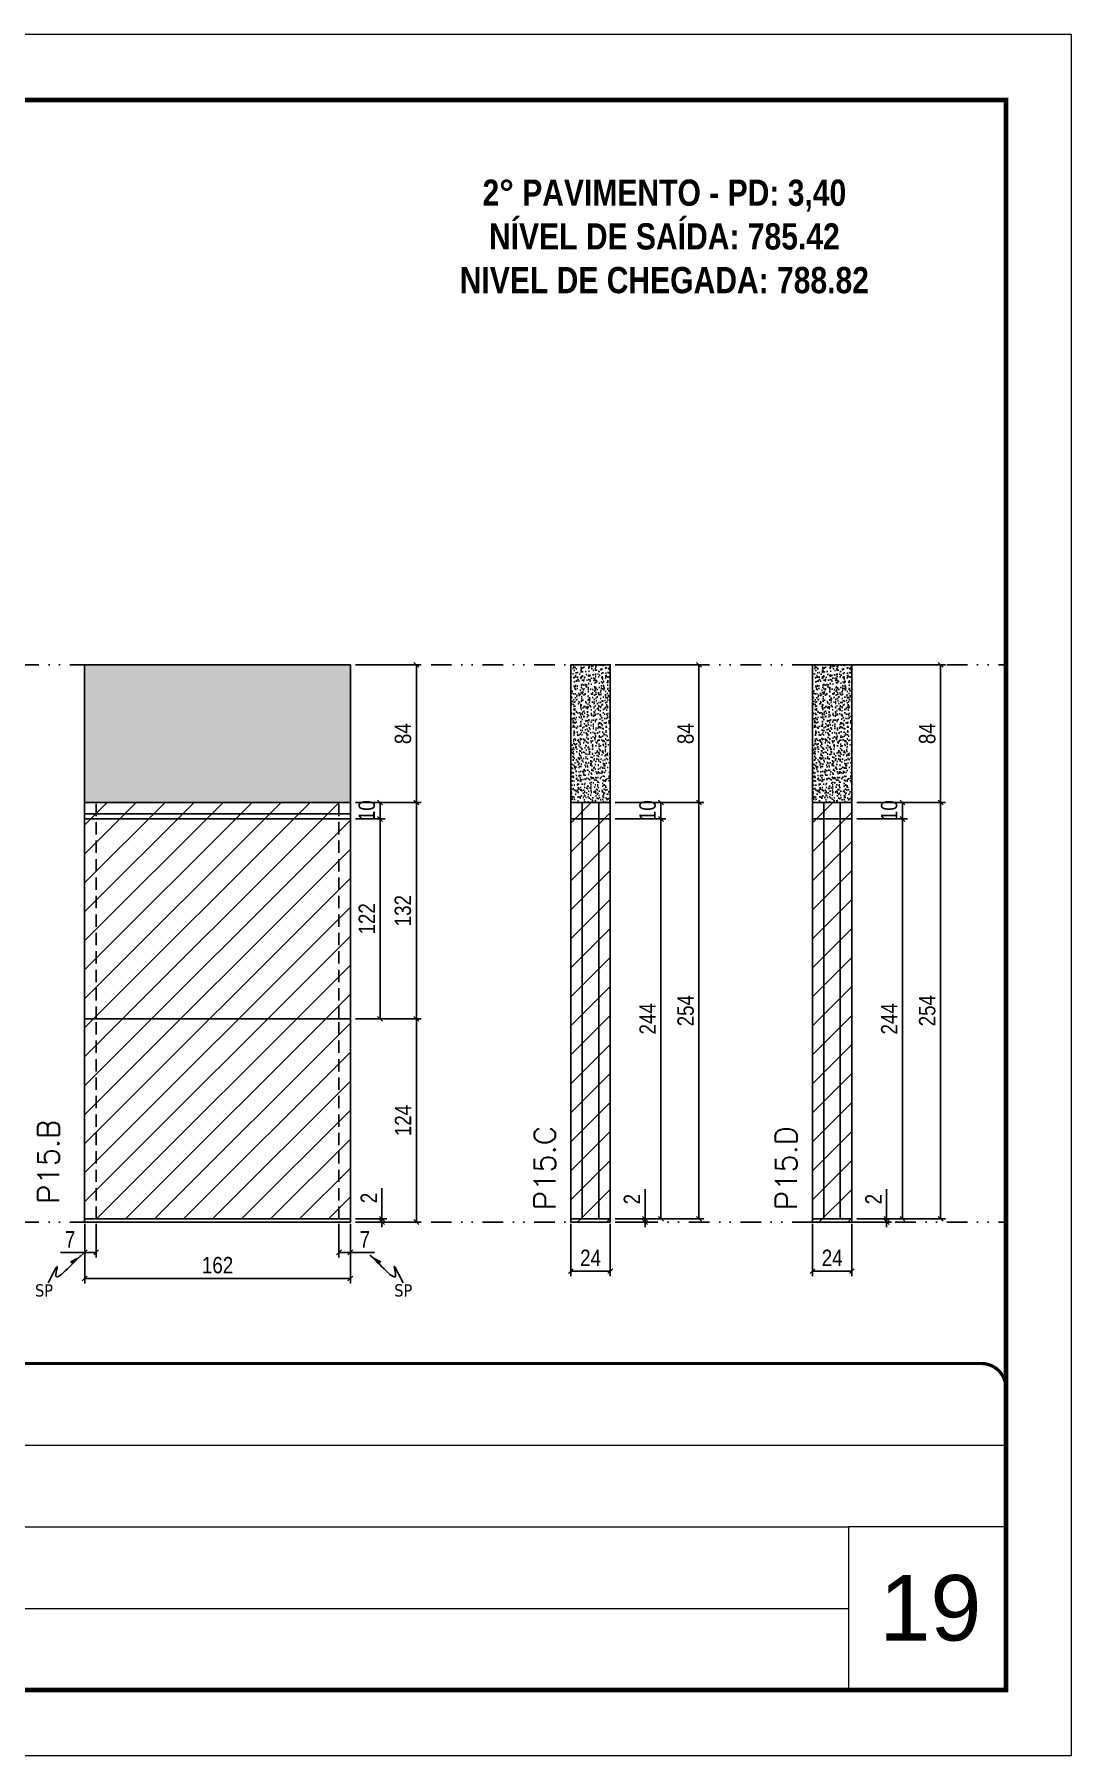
# Model space of a CAD drawing. Extents: x 2201 to 8455, y 252 to 7045.
# Drawn here: x 6238 to 6870, y 1400 to 2450 of the extents above; entities that cross this region are included whole.
import ezdxf

# ---------------------------------------------------------------- set-up
doc = ezdxf.new("R2010")
doc.units = 0
for name, pattern in [('CONTINUO', [0]), ('DASHED', [0.75, 0.5, -0.25]), ('DIVIDE2', [0.625, 0.25, -0.125, 0, -0.125, 0, -0.125]), ('HIDDEN', [0.375, 0.25, -0.125])]:
    doc.linetypes.add(name, pattern=pattern)
for name, color, linetype, lineweight in [('CARIMBO', 255, 'Continuous', 9), ('Folhas', 255, 'Continuous', 9), ('Hachura', 251, 'Continuous', 9), ('SARRAFO DE PRESSAO', 251, 'DASHED', 9), ('Texto Seção', 7, 'Continuous', 15)]:
    doc.layers.add(name, color=color, linetype=linetype, lineweight=lineweight)
for name, color, linetype in [('COTA', 241, 'Continuous'), ('NOMENCLATURA', 7, 'Continuous'), ('Nível', 160, 'Continuous'), ('Painéis', 200, 'Continuous'), ('SARR_2.2x7', 40, 'Continuous'), ('Sarrafo de Pressão', 42, 'HIDDEN'), ('texto', 7, 'Continuous')]:
    doc.layers.add(name, color=color, linetype=linetype)
doc.styles.add('ARIAL', font='arial.ttf')
doc.styles.add('COTA TECNICA', font='techl___.ttf', dxfattribs={"height": 10})
doc.styles.add('COTA TECNICA-50', font='techl___.ttf', dxfattribs={"height": 10})
doc.styles.add('REGUA-120', font='ROMANS.shx', dxfattribs={"height": 15})
doc.styles.add('ROMANC', font='techb___.ttf', dxfattribs={"height": 2.5})
doc.styles.get("Standard").update_dxf_attribs({"font": 'arial.ttf'})
doc.dimstyles.new('COTA PAINEL-50', dxfattribs={"dimtxt": 10, "dimasz": 3, "dimexe": 3, "dimexo": 3, "dimgap": 3, "dimtad": 1, "dimdec": 1, "dimzin": 12, "dimdsep": 46, "dimtxsty": 'COTA TECNICA-50', "dimblk1": 'OBLIQUE', "dimblk2": 'OBLIQUE', "dimsah": 1, "dimcen": 0.9, "dimclrd": 4, "dimclre": 4, "dimclrt": 240, "dimadec": 1, "dimazin": 3, "dimtfac": 1, "dimtdec": 1, "dimtmove": 0, "dimatfit": 3, "dimfxl": 1, "dimtolj": 1, "dimtzin": 12, "dimarcsym": 0})
doc.dimstyles.new('PAINEL', dxfattribs={"dimtxt": 10, "dimasz": 3, "dimexe": 3, "dimexo": 3, "dimgap": 3, "dimtad": 1, "dimdec": 1, "dimzin": 12, "dimdsep": 46, "dimtxsty": 'COTA TECNICA', "dimblk1": 'OBLIQUE', "dimblk2": 'OBLIQUE', "dimsah": 1, "dimcen": 0.9, "dimclrd": 4, "dimclre": 4, "dimclrt": 240, "dimadec": 1, "dimazin": 3, "dimtfac": 1, "dimtdec": 1, "dimtmove": 0, "dimatfit": 3, "dimfxl": 1, "dimtolj": 1, "dimtzin": 12, "dimarcsym": 0})
doc.dimstyles.get("Standard").update_dxf_attribs({"dimtxt": 0.18, "dimasz": 0.18, "dimexe": 0.18, "dimexo": 0.0625, "dimgap": 0.09, "dimtad": 0, "dimtih": 1, "dimtoh": 1, "dimdec": 4, "dimzin": 0, "dimdsep": 46, "dimtxsty": 'Standard', "dimcen": 0.09, "dimadec": 0, "dimazin": 0, "dimtfac": 1, "dimtdec": 4, "dimtofl": 0, "dimtmove": 0, "dimatfit": 3, "dimfxl": 1, "dimtolj": 1, "dimtzin": 0, "dimarcsym": 0})

# ---------------------------------------------------------------- blocks, each defined once
blk = doc.blocks.new('9999999999')
at = {"color": 30, "linetype": 'CONTINUO'}
for p, q in [((98564.6, 34379.6), (99584, 34379.6)), ((98564.6, 34329.8), (99488, 34329.8)), ((99584, 34329.8), (99488, 34329.8)), ((99488, 34329.8), (99488, 34230.2)), ((98564.6, 34280), (99488, 34280))]:
    blk.add_line(p, q, dxfattribs=at)
at = {"color": 30, "linetype": 'CONTINUO', "const_width": 2}
blk.add_lwpolyline([(99584, 34230.2), (99584, 34414.4, 0.414214), (99569, 34429.4), (98229, 34429.4, 0.414214), (98214, 34414.4), (98214, 34245.2, 0.414214), (98229, 34230.2), (99584, 34230.2)], format="xyb", dxfattribs=at)
at = {"layer": 'Folhas'}
blk.add_lwpolyline([(98139, 34190.2), (99624, 34190.2), (99624, 35240.2), (98139, 35240.2)], close=True, dxfattribs=at)
at = {"layer": 'Folhas', "color": 30, "const_width": 3}
blk.add_lwpolyline([(98214, 34230.2), (99584, 34230.2), (99584, 35200.2), (98214, 35200.2)], close=True, dxfattribs=at)
blk = doc.blocks.new('_Oblique')
at = {"color": 0, "linetype": 'ByBlock', "lineweight": -2}
blk.add_line((-0.5, -0.5), (0.5, 0.5), dxfattribs=at)
blk = doc.blocks.new('*D171')
at = {"layer": 'COTA', "color": 4, "lineweight": -2, "transparency": 16777216}
for p, q in [((6564.6, 1724.8), (6564.6, 1692.9)), ((6588.6, 1724.8), (6588.6, 1692.9)), ((6564.6, 1695.9), (6588.6, 1695.9))]:
    blk.add_line(p, q, dxfattribs=at)
at = {"layer": 'Defpoints', "color": 0, "transparency": 16777216}
for p in [(6564.6, 1727.8), (6588.6, 1727.8), (6588.6, 1695.9)]:
    blk.add_point(p, dxfattribs=at)
at = {"layer": 'COTA', "color": 4, "lineweight": -2, "transparency": 16777216, "xscale": 3, "yscale": 3, "zscale": 3, "rotation": 180}
blk.add_blockref('_Oblique', (6564.6, 1695.9), dxfattribs=at)
at = {"layer": 'COTA', "color": 4, "lineweight": -2, "transparency": 16777216, "xscale": 3, "yscale": 3, "zscale": 3}
blk.add_blockref('_Oblique', (6588.6, 1695.9), dxfattribs=at)
at = {"layer": 'COTA', "color": 240, "transparency": 16777216, "insert": (6576.6, 1704), "char_height": 10, "attachment_point": 5, "style": 'COTA TECNICA'}
blk.add_mtext('\\A1;24', dxfattribs=at)
blk = doc.blocks.new('*D172')
at = {"layer": 'COTA', "color": 4, "lineweight": -2, "transparency": 16777216}
for p, q in [((6609.8, 1727.8), (6609.8, 1745.9)), ((6591.6, 1727.8), (6612.8, 1727.8)), ((6591.6, 1725.8), (6612.8, 1725.8)), ((6609.8, 1725.8), (6609.8, 1727.8)), ((6609.8, 1725.8), (6609.8, 1722.8))]:
    blk.add_line(p, q, dxfattribs=at)
at = {"layer": 'Defpoints', "color": 0, "transparency": 16777216}
for p in [(6588.6, 1727.8), (6588.6, 1725.8), (6609.8, 1727.8)]:
    blk.add_point(p, dxfattribs=at)
at = {"layer": 'COTA', "color": 4, "lineweight": -2, "transparency": 16777216, "xscale": 3, "yscale": 3, "zscale": 3}
for p, rotation in [((6609.8, 1727.8), 270), ((6609.8, 1725.8), 90)]:
    blk.add_blockref('_Oblique', p, dxfattribs=dict(at, rotation=rotation))
at = {"layer": 'COTA', "color": 240, "transparency": 16777216, "insert": (6601.8, 1739.8), "char_height": 10, "attachment_point": 5, "rotation": 90, "style": 'COTA TECNICA-50'}
blk.add_mtext('\\A1;2', dxfattribs=at)
blk = doc.blocks.new('*D642')
at = {"layer": 'COTA', "color": 4, "linetype": 'ByBlock', "lineweight": -2, "transparency": 16777216}
for p, q in [((6591.6, 2065.8), (6645.7, 2065.8)), ((6642.7, 2065.8), (6642.7, 1981.8)), ((6591.6, 1981.8), (6645.7, 1981.8))]:
    blk.add_line(p, q, dxfattribs=at)
at = {"layer": 'Defpoints', "color": 0, "linetype": 'ByBlock', "transparency": 16777216}
for p in [(6588.6, 2065.8), (6588.6, 1981.8), (6642.7, 1981.8)]:
    blk.add_point(p, dxfattribs=at)
at = {"layer": 'COTA', "color": 4, "linetype": 'ByBlock', "lineweight": -2, "transparency": 16777216, "xscale": 3, "yscale": 3, "zscale": 3}
for p, rotation in [((6642.7, 2065.8), 90), ((6642.7, 1981.8), 270)]:
    blk.add_blockref('_Oblique', p, dxfattribs=dict(at, rotation=rotation))
at = {"layer": 'COTA', "color": 240, "linetype": 'ByBlock', "transparency": 16777216, "insert": (6634.6, 2023.8), "char_height": 10, "attachment_point": 5, "rotation": 90, "style": 'COTA TECNICA'}
blk.add_mtext('\\A1;84', dxfattribs=at)
blk = doc.blocks.new('*D173')
at = {"layer": 'COTA', "color": 4, "lineweight": -2, "transparency": 16777216}
for p, q in [((6591.6, 1981.8), (6622.5, 1981.8)), ((6619.5, 1971.8), (6619.5, 1981.8)), ((6591.6, 1971.8), (6622.5, 1971.8))]:
    blk.add_line(p, q, dxfattribs=at)
at = {"layer": 'Defpoints', "color": 0, "transparency": 16777216}
for p in [(6588.6, 1981.8), (6619.5, 1981.8), (6588.6, 1971.8)]:
    blk.add_point(p, dxfattribs=at)
at = {"layer": 'COTA', "color": 4, "lineweight": -2, "transparency": 16777216, "xscale": 3, "yscale": 3, "zscale": 3}
for p, rotation in [((6619.5, 1981.8), 90), ((6619.5, 1971.8), 270)]:
    blk.add_blockref('_Oblique', p, dxfattribs=dict(at, rotation=rotation))
at = {"layer": 'COTA', "color": 240, "transparency": 16777216, "insert": (6611.4, 1976.8), "char_height": 10, "attachment_point": 5, "rotation": 90, "style": 'COTA TECNICA-50'}
blk.add_mtext('\\A1;10', dxfattribs=at)
blk = doc.blocks.new('*D643')
at = {"layer": 'COTA', "color": 4, "lineweight": -2, "transparency": 16777216}
for p, q in [((6591.6, 1971.8), (6622.5, 1971.8)), ((6619.5, 1727.8), (6619.5, 1971.8)), ((6591.6, 1727.8), (6622.5, 1727.8))]:
    blk.add_line(p, q, dxfattribs=at)
at = {"layer": 'Defpoints', "color": 0, "transparency": 16777216}
for p in [(6588.6, 1971.8), (6619.5, 1971.8), (6588.6, 1727.8)]:
    blk.add_point(p, dxfattribs=at)
at = {"layer": 'COTA', "color": 4, "lineweight": -2, "transparency": 16777216, "xscale": 3, "yscale": 3, "zscale": 3}
for p, rotation in [((6619.5, 1971.8), 90), ((6619.5, 1727.8), 270)]:
    blk.add_blockref('_Oblique', p, dxfattribs=dict(at, rotation=rotation))
at = {"layer": 'COTA', "color": 240, "transparency": 16777216, "insert": (6611.4, 1849.8), "char_height": 10, "attachment_point": 5, "rotation": 90, "style": 'COTA TECNICA'}
blk.add_mtext('\\A1;244', dxfattribs=at)
blk = doc.blocks.new('*D174')
at = {"layer": 'COTA', "color": 4, "lineweight": -2, "transparency": 16777216}
for p, q in [((6268.2, 1724.8), (6268.2, 1688.4)), ((6430.2, 1724.8), (6430.2, 1688.4)), ((6430.2, 1691.4), (6268.2, 1691.4))]:
    blk.add_line(p, q, dxfattribs=at)
at = {"layer": 'Defpoints', "color": 0, "transparency": 16777216}
for p in [(6268.2, 1727.8), (6430.2, 1727.8), (6268.2, 1691.4)]:
    blk.add_point(p, dxfattribs=at)
at = {"layer": 'COTA', "color": 4, "lineweight": -2, "transparency": 16777216, "xscale": 3, "yscale": 3, "zscale": 3, "rotation": 180}
blk.add_blockref('_Oblique', (6268.2, 1691.4), dxfattribs=at)
at = {"layer": 'COTA', "color": 4, "lineweight": -2, "transparency": 16777216, "xscale": 3, "yscale": 3, "zscale": 3}
blk.add_blockref('_Oblique', (6430.2, 1691.4), dxfattribs=at)
at = {"layer": 'COTA', "color": 240, "transparency": 16777216, "insert": (6349.2, 1699.5), "char_height": 10, "attachment_point": 5, "style": 'COTA TECNICA'}
blk.add_mtext('\\A1;162', dxfattribs=at)
blk = doc.blocks.new('*D175')
at = {"layer": 'COTA', "color": 4, "lineweight": -2, "transparency": 16777216}
for p, q in [((6423.2, 1724.8), (6423.2, 1704.3)), ((6430.2, 1722.8), (6430.2, 1704.3)), ((6423.2, 1707.3), (6430.2, 1707.3)), ((6430.2, 1707.3), (6444.9, 1707.3))]:
    blk.add_line(p, q, dxfattribs=at)
at = {"layer": 'Defpoints', "color": 0, "transparency": 16777216}
for p in [(6423.2, 1727.8), (6430.2, 1725.8), (6430.2, 1707.3)]:
    blk.add_point(p, dxfattribs=at)
at = {"layer": 'COTA', "color": 4, "lineweight": -2, "transparency": 16777216, "xscale": 3, "yscale": 3, "zscale": 3, "rotation": 180}
blk.add_blockref('_Oblique', (6423.2, 1707.3), dxfattribs=at)
at = {"layer": 'COTA', "color": 4, "lineweight": -2, "transparency": 16777216, "xscale": 3, "yscale": 3, "zscale": 3}
blk.add_blockref('_Oblique', (6430.2, 1707.3), dxfattribs=at)
at = {"layer": 'COTA', "color": 240, "transparency": 16777216, "insert": (6439, 1715.3), "char_height": 10, "attachment_point": 5, "style": 'COTA TECNICA-50'}
blk.add_mtext('\\A1;7', dxfattribs=at)
blk = doc.blocks.new('*D176')
at = {"layer": 'COTA', "color": 4, "lineweight": -2, "transparency": 16777216}
for p, q in [((6268.2, 1722.8), (6268.2, 1704.3)), ((6275.2, 1724.8), (6275.2, 1704.3)), ((6268.2, 1707.3), (6253.4, 1707.3)), ((6275.2, 1707.3), (6268.2, 1707.3))]:
    blk.add_line(p, q, dxfattribs=at)
at = {"layer": 'Defpoints', "color": 0, "transparency": 16777216}
for p in [(6268.2, 1725.8), (6275.2, 1727.8), (6268.2, 1707.3)]:
    blk.add_point(p, dxfattribs=at)
at = {"layer": 'COTA', "color": 4, "lineweight": -2, "transparency": 16777216, "xscale": 3, "yscale": 3, "zscale": 3, "rotation": 180}
blk.add_blockref('_Oblique', (6268.2, 1707.3), dxfattribs=at)
at = {"layer": 'COTA', "color": 4, "lineweight": -2, "transparency": 16777216, "xscale": 3, "yscale": 3, "zscale": 3}
blk.add_blockref('_Oblique', (6275.2, 1707.3), dxfattribs=at)
at = {"layer": 'COTA', "color": 240, "transparency": 16777216, "insert": (6259.3, 1715.3), "char_height": 10, "attachment_point": 5, "style": 'COTA TECNICA-50'}
blk.add_mtext('\\A1;7', dxfattribs=at)
blk = doc.blocks.new('*D177')
at = {"layer": 'COTA', "color": 4, "linetype": 'ByBlock', "lineweight": -2, "transparency": 16777216}
for p, q in [((6433.2, 1849.8), (6473.4, 1849.8)), ((6470.4, 1725.8), (6470.4, 1849.8)), ((6433.2, 1725.8), (6473.4, 1725.8))]:
    blk.add_line(p, q, dxfattribs=at)
at = {"layer": 'Defpoints', "color": 0, "linetype": 'ByBlock', "transparency": 16777216}
for p in [(6430.2, 1849.8), (6470.4, 1849.8), (6430.2, 1725.8)]:
    blk.add_point(p, dxfattribs=at)
at = {"layer": 'COTA', "color": 4, "linetype": 'ByBlock', "lineweight": -2, "transparency": 16777216, "xscale": 3, "yscale": 3, "zscale": 3}
for p, rotation in [((6470.4, 1849.8), 90), ((6470.4, 1725.8), 270)]:
    blk.add_blockref('_Oblique', p, dxfattribs=dict(at, rotation=rotation))
at = {"layer": 'COTA', "color": 240, "linetype": 'ByBlock', "transparency": 16777216, "insert": (6462.3, 1787.8), "char_height": 10, "attachment_point": 5, "rotation": 90, "style": 'COTA TECNICA'}
blk.add_mtext('\\A1;124', dxfattribs=at)
blk = doc.blocks.new('*D178')
at = {"layer": 'COTA', "color": 4, "lineweight": -2, "transparency": 16777216}
for p, q in [((6449.4, 1727.8), (6449.4, 1746.6)), ((6433.2, 1727.8), (6452.4, 1727.8)), ((6433.2, 1725.8), (6452.4, 1725.8)), ((6449.4, 1725.8), (6449.4, 1727.8)), ((6449.4, 1725.8), (6449.4, 1722.8))]:
    blk.add_line(p, q, dxfattribs=at)
at = {"layer": 'Defpoints', "color": 0, "transparency": 16777216}
for p in [(6430.2, 1727.8), (6430.2, 1725.8), (6449.4, 1725.8)]:
    blk.add_point(p, dxfattribs=at)
at = {"layer": 'COTA', "color": 4, "lineweight": -2, "transparency": 16777216, "xscale": 3, "yscale": 3, "zscale": 3}
for p, rotation in [((6449.4, 1727.8), 270), ((6449.4, 1725.8), 90)]:
    blk.add_blockref('_Oblique', p, dxfattribs=dict(at, rotation=rotation))
at = {"layer": 'COTA', "color": 240, "transparency": 16777216, "insert": (6441.4, 1740.5), "char_height": 10, "attachment_point": 5, "rotation": 90, "style": 'COTA TECNICA-50'}
blk.add_mtext('\\A1;2', dxfattribs=at)
blk = doc.blocks.new('*D179')
at = {"layer": 'COTA', "color": 4, "linetype": 'ByBlock', "lineweight": -2, "transparency": 16777216}
for p, q in [((6433.2, 1849.8), (6473.4, 1849.8)), ((6470.4, 1725.8), (6470.4, 1849.8)), ((6433.2, 1725.8), (6473.4, 1725.8))]:
    blk.add_line(p, q, dxfattribs=at)
at = {"layer": 'Defpoints', "color": 0, "linetype": 'ByBlock', "transparency": 16777216}
for p in [(6430.2, 1849.8), (6470.4, 1849.8), (6430.2, 1725.8)]:
    blk.add_point(p, dxfattribs=at)
at = {"layer": 'COTA', "color": 4, "linetype": 'ByBlock', "lineweight": -2, "transparency": 16777216, "xscale": 3, "yscale": 3, "zscale": 3}
for p, rotation in [((6470.4, 1849.8), 90), ((6470.4, 1725.8), 270)]:
    blk.add_blockref('_Oblique', p, dxfattribs=dict(at, rotation=rotation))
at = {"layer": 'COTA', "color": 240, "linetype": 'ByBlock', "transparency": 16777216, "insert": (6462.3, 1787.8), "char_height": 10, "attachment_point": 5, "rotation": 90, "style": 'COTA TECNICA'}
blk.add_mtext('\\A1;124', dxfattribs=at)
blk = doc.blocks.new('*D180')
at = {"layer": 'COTA', "color": 4, "lineweight": -2, "transparency": 16777216}
for p, q in [((6433.2, 2065.8), (6473.4, 2065.8)), ((6470.4, 2065.8), (6470.4, 1981.8)), ((6433.2, 1981.8), (6473.4, 1981.8))]:
    blk.add_line(p, q, dxfattribs=at)
at = {"layer": 'Defpoints', "color": 0, "transparency": 16777216}
for p in [(6430.2, 2065.8), (6430.2, 1981.8), (6470.4, 1981.8)]:
    blk.add_point(p, dxfattribs=at)
at = {"layer": 'COTA', "color": 4, "lineweight": -2, "transparency": 16777216, "xscale": 3, "yscale": 3, "zscale": 3}
for p, rotation in [((6470.4, 2065.8), 90), ((6470.4, 1981.8), 270)]:
    blk.add_blockref('_Oblique', p, dxfattribs=dict(at, rotation=rotation))
at = {"layer": 'COTA', "color": 240, "transparency": 16777216, "insert": (6462.3, 2023.8), "char_height": 10, "attachment_point": 5, "rotation": 90, "style": 'COTA TECNICA-50'}
blk.add_mtext('\\A1;84', dxfattribs=at)
blk = doc.blocks.new('*D181')
at = {"layer": 'COTA', "color": 4, "lineweight": -2, "transparency": 16777216}
for p, q in [((6591.6, 1981.8), (6645.7, 1981.8)), ((6642.7, 1727.8), (6642.7, 1981.8)), ((6591.6, 1727.8), (6645.7, 1727.8))]:
    blk.add_line(p, q, dxfattribs=at)
at = {"layer": 'Defpoints', "color": 0, "transparency": 16777216}
for p in [(6588.6, 1981.8), (6642.7, 1981.8), (6588.6, 1727.8)]:
    blk.add_point(p, dxfattribs=at)
at = {"layer": 'COTA', "color": 4, "lineweight": -2, "transparency": 16777216, "xscale": 3, "yscale": 3, "zscale": 3}
for p, rotation in [((6642.7, 1981.8), 90), ((6642.7, 1727.8), 270)]:
    blk.add_blockref('_Oblique', p, dxfattribs=dict(at, rotation=rotation))
at = {"layer": 'COTA', "color": 240, "transparency": 16777216, "insert": (6634.6, 1854.8), "char_height": 10, "attachment_point": 5, "rotation": 90, "style": 'COTA TECNICA'}
blk.add_mtext('\\A1;254', dxfattribs=at)
blk = doc.blocks.new('*D182')
at = {"layer": 'COTA', "color": 4, "lineweight": -2, "transparency": 16777216}
for p, q in [((6711.9, 1724.8), (6711.9, 1692.9)), ((6735.9, 1724.8), (6735.9, 1692.9)), ((6711.9, 1695.9), (6735.9, 1695.9))]:
    blk.add_line(p, q, dxfattribs=at)
at = {"layer": 'Defpoints', "color": 0, "transparency": 16777216}
for p in [(6711.9, 1727.8), (6735.9, 1727.8), (6735.9, 1695.9)]:
    blk.add_point(p, dxfattribs=at)
at = {"layer": 'COTA', "color": 4, "lineweight": -2, "transparency": 16777216, "xscale": 3, "yscale": 3, "zscale": 3, "rotation": 180}
blk.add_blockref('_Oblique', (6711.9, 1695.9), dxfattribs=at)
at = {"layer": 'COTA', "color": 4, "lineweight": -2, "transparency": 16777216, "xscale": 3, "yscale": 3, "zscale": 3}
blk.add_blockref('_Oblique', (6735.9, 1695.9), dxfattribs=at)
at = {"layer": 'COTA', "color": 240, "transparency": 16777216, "insert": (6723.9, 1704), "char_height": 10, "attachment_point": 5, "style": 'COTA TECNICA'}
blk.add_mtext('\\A1;24', dxfattribs=at)
blk = doc.blocks.new('*D183')
at = {"layer": 'COTA', "color": 4, "lineweight": -2, "transparency": 16777216}
for p, q in [((6757.1, 1727.8), (6757.1, 1745.9)), ((6738.9, 1727.8), (6760.1, 1727.8)), ((6738.9, 1725.8), (6760.1, 1725.8)), ((6757.1, 1725.8), (6757.1, 1727.8)), ((6757.1, 1725.8), (6757.1, 1722.8))]:
    blk.add_line(p, q, dxfattribs=at)
at = {"layer": 'Defpoints', "color": 0, "transparency": 16777216}
for p in [(6735.9, 1727.8), (6735.9, 1725.8), (6757.1, 1727.8)]:
    blk.add_point(p, dxfattribs=at)
at = {"layer": 'COTA', "color": 4, "lineweight": -2, "transparency": 16777216, "xscale": 3, "yscale": 3, "zscale": 3}
for p, rotation in [((6757.1, 1727.8), 270), ((6757.1, 1725.8), 90)]:
    blk.add_blockref('_Oblique', p, dxfattribs=dict(at, rotation=rotation))
at = {"layer": 'COTA', "color": 240, "transparency": 16777216, "insert": (6749.1, 1739.8), "char_height": 10, "attachment_point": 5, "rotation": 90, "style": 'COTA TECNICA-50'}
blk.add_mtext('\\A1;2', dxfattribs=at)
blk = doc.blocks.new('*D644')
at = {"layer": 'COTA', "color": 4, "linetype": 'ByBlock', "lineweight": -2, "transparency": 16777216}
for p, q in [((6738.9, 2065.8), (6793, 2065.8)), ((6790, 2065.8), (6790, 1981.8)), ((6738.9, 1981.8), (6793, 1981.8))]:
    blk.add_line(p, q, dxfattribs=at)
at = {"layer": 'Defpoints', "color": 0, "linetype": 'ByBlock', "transparency": 16777216}
for p in [(6735.9, 2065.8), (6735.9, 1981.8), (6790, 1981.8)]:
    blk.add_point(p, dxfattribs=at)
at = {"layer": 'COTA', "color": 4, "linetype": 'ByBlock', "lineweight": -2, "transparency": 16777216, "xscale": 3, "yscale": 3, "zscale": 3}
for p, rotation in [((6790, 2065.8), 90), ((6790, 1981.8), 270)]:
    blk.add_blockref('_Oblique', p, dxfattribs=dict(at, rotation=rotation))
at = {"layer": 'COTA', "color": 240, "linetype": 'ByBlock', "transparency": 16777216, "insert": (6781.9, 2023.8), "char_height": 10, "attachment_point": 5, "rotation": 90, "style": 'COTA TECNICA'}
blk.add_mtext('\\A1;84', dxfattribs=at)
blk = doc.blocks.new('*D645')
at = {"layer": 'COTA', "color": 4, "lineweight": -2, "transparency": 16777216}
for p, q in [((6738.9, 1971.8), (6769.8, 1971.8)), ((6766.8, 1727.8), (6766.8, 1971.8)), ((6738.9, 1727.8), (6769.8, 1727.8))]:
    blk.add_line(p, q, dxfattribs=at)
at = {"layer": 'Defpoints', "color": 0, "transparency": 16777216}
for p in [(6735.9, 1971.8), (6766.8, 1971.8), (6735.9, 1727.8)]:
    blk.add_point(p, dxfattribs=at)
at = {"layer": 'COTA', "color": 4, "lineweight": -2, "transparency": 16777216, "xscale": 3, "yscale": 3, "zscale": 3}
for p, rotation in [((6766.8, 1971.8), 90), ((6766.8, 1727.8), 270)]:
    blk.add_blockref('_Oblique', p, dxfattribs=dict(at, rotation=rotation))
at = {"layer": 'COTA', "color": 240, "transparency": 16777216, "insert": (6758.7, 1849.8), "char_height": 10, "attachment_point": 5, "rotation": 90, "style": 'COTA TECNICA'}
blk.add_mtext('\\A1;244', dxfattribs=at)
blk = doc.blocks.new('*D184')
at = {"layer": 'COTA', "color": 4, "lineweight": -2, "transparency": 16777216}
for p, q in [((6738.9, 1981.8), (6793, 1981.8)), ((6790, 1727.8), (6790, 1981.8)), ((6738.9, 1727.8), (6793, 1727.8))]:
    blk.add_line(p, q, dxfattribs=at)
at = {"layer": 'Defpoints', "color": 0, "transparency": 16777216}
for p in [(6735.9, 1981.8), (6790, 1981.8), (6735.9, 1727.8)]:
    blk.add_point(p, dxfattribs=at)
at = {"layer": 'COTA', "color": 4, "lineweight": -2, "transparency": 16777216, "xscale": 3, "yscale": 3, "zscale": 3}
for p, rotation in [((6790, 1981.8), 90), ((6790, 1727.8), 270)]:
    blk.add_blockref('_Oblique', p, dxfattribs=dict(at, rotation=rotation))
at = {"layer": 'COTA', "color": 240, "transparency": 16777216, "insert": (6781.9, 1854.8), "char_height": 10, "attachment_point": 5, "rotation": 90, "style": 'COTA TECNICA'}
blk.add_mtext('\\A1;254', dxfattribs=at)
blk = doc.blocks.new('*D646')
at = {"layer": 'COTA', "color": 4, "lineweight": -2, "transparency": 16777216}
for p, q in [((6433.2, 1981.8), (6473.4, 1981.8)), ((6470.4, 1849.8), (6470.4, 1981.8)), ((6433.2, 1849.8), (6473.4, 1849.8))]:
    blk.add_line(p, q, dxfattribs=at)
at = {"layer": 'Defpoints', "color": 0, "transparency": 16777216}
for p in [(6430.2, 1981.8), (6470.4, 1981.8), (6430.2, 1849.8)]:
    blk.add_point(p, dxfattribs=at)
at = {"layer": 'COTA', "color": 4, "lineweight": -2, "transparency": 16777216, "xscale": 3, "yscale": 3, "zscale": 3}
for p, rotation in [((6470.4, 1981.8), 90), ((6470.4, 1849.8), 270)]:
    blk.add_blockref('_Oblique', p, dxfattribs=dict(at, rotation=rotation))
at = {"layer": 'COTA', "color": 240, "transparency": 16777216, "insert": (6462.2, 1915.8), "char_height": 10, "attachment_point": 5, "rotation": 90, "style": 'COTA TECNICA'}
blk.add_mtext('\\A1;132', dxfattribs=at)
blk = doc.blocks.new('*D185')
at = {"layer": 'COTA', "color": 4, "lineweight": -2, "transparency": 16777216}
for p, q in [((6738.9, 1981.8), (6769.8, 1981.8)), ((6766.8, 1971.8), (6766.8, 1981.8)), ((6738.9, 1971.8), (6769.8, 1971.8))]:
    blk.add_line(p, q, dxfattribs=at)
at = {"layer": 'Defpoints', "color": 0, "transparency": 16777216}
for p in [(6735.9, 1981.8), (6766.8, 1981.8), (6735.9, 1971.8)]:
    blk.add_point(p, dxfattribs=at)
at = {"layer": 'COTA', "color": 4, "lineweight": -2, "transparency": 16777216, "xscale": 3, "yscale": 3, "zscale": 3}
for p, rotation in [((6766.8, 1981.8), 90), ((6766.8, 1971.8), 270)]:
    blk.add_blockref('_Oblique', p, dxfattribs=dict(at, rotation=rotation))
at = {"layer": 'COTA', "color": 240, "transparency": 16777216, "insert": (6758.7, 1976.8), "char_height": 10, "attachment_point": 5, "rotation": 90, "style": 'COTA TECNICA'}
blk.add_mtext('\\A1;10', dxfattribs=at)
blk = doc.blocks.new('*D605')
at = {"layer": 'COTA', "color": 4, "lineweight": -2, "transparency": 16777216}
for p, q in [((6433.2, 1971.8), (6451.3, 1971.8)), ((6448.3, 1849.8), (6448.3, 1971.8)), ((6433.2, 1849.8), (6451.3, 1849.8))]:
    blk.add_line(p, q, dxfattribs=at)
at = {"layer": 'Defpoints', "color": 0, "transparency": 16777216}
for p in [(6430.2, 1971.8), (6448.3, 1971.8), (6430.2, 1849.8)]:
    blk.add_point(p, dxfattribs=at)
at = {"layer": 'COTA', "color": 4, "lineweight": -2, "transparency": 16777216, "xscale": 3, "yscale": 3, "zscale": 3}
for p, rotation in [((6448.3, 1971.8), 90), ((6448.3, 1849.8), 270)]:
    blk.add_blockref('_Oblique', p, dxfattribs=dict(at, rotation=rotation))
at = {"layer": 'COTA', "color": 240, "transparency": 16777216, "insert": (6440.2, 1910.8), "char_height": 10, "attachment_point": 5, "rotation": 90, "style": 'COTA TECNICA'}
blk.add_mtext('\\A1;122', dxfattribs=at)
blk = doc.blocks.new('*D606')
at = {"layer": 'COTA', "color": 4, "lineweight": -2, "transparency": 16777216}
for p, q in [((6433.2, 1981.8), (6451.3, 1981.8)), ((6448.3, 1971.8), (6448.3, 1981.8)), ((6433.2, 1971.8), (6451.3, 1971.8))]:
    blk.add_line(p, q, dxfattribs=at)
at = {"layer": 'Defpoints', "color": 0, "transparency": 16777216}
for p in [(6430.2, 1981.8), (6448.3, 1981.8), (6430.2, 1971.8)]:
    blk.add_point(p, dxfattribs=at)
at = {"layer": 'COTA', "color": 4, "lineweight": -2, "transparency": 16777216, "xscale": 3, "yscale": 3, "zscale": 3}
for p, rotation in [((6448.3, 1981.8), 90), ((6448.3, 1971.8), 270)]:
    blk.add_blockref('_Oblique', p, dxfattribs=dict(at, rotation=rotation))
at = {"layer": 'COTA', "color": 240, "transparency": 16777216, "insert": (6440.2, 1976.8), "char_height": 10, "attachment_point": 5, "rotation": 90, "style": 'COTA TECNICA'}
blk.add_mtext('\\A1;10', dxfattribs=at)

msp = doc.modelspace()

# ---------------------------------------------------------------- hatches: boundary and pattern name
at = {"layer": 'COTA', "linetype": 'ByBlock'}
h = msp.add_hatch(dxfattribs=at)
h.set_pattern_fill('AR-CONC', color=256, scale=0.03)
h.set_pattern_definition([(50, (-164687.58, -102018.138), (5.46554007, -0.47817257), [0.5715, -6.2865]), (355, (-164687.58, -102018.138), (-1.05730264, 5.73170536), [0.4572, -5.02921753]), (100.4514447, (-164687.1244, -102018.178), (4.40823741, 5.25353256), [0.48570026, -5.34270734]), (46.1842, (-164687.58, -102016.614), (8.13237123, -1.26126984), [0.85725, -9.42975]), (96.6355576, (-164686.902, -102016.719), (7.12212402, 7.42278374), [0.7285507, -8.01406824]), (351.184151, (-164687.58, -102016.614), (7.12212402, 7.42278374), [0.685799, -7.54379196]), (21, (-164686.818, -102016.995), (4.54843174, -3.06795595), [0.5715, -6.2865]), (326, (-164686.818, -102016.995), (1.85406085, 5.52563898), [0.4572, -5.0292]), (71.451445, (-164686.439, -102017.251), (6.40249258, 2.45768307), [0.48570026, -5.34269813]), (37.5, (-164687.5799, -102018.138), (0.092658098, 2.536651166), [0, -4.96824, 0, -5.1054, 0, -5.04825]), (7.5, (-164687.58, -102018.138), (2.004589875, 3.005417245), [0, -2.91084, 0, -4.85394, 0, -1.92405]), (327.5, (-164689.2792, -102018.138), (4.067717855, -0.17186232), [0, -1.905, 0, -5.9436, 0, -7.8867]), (317.5, (-164690.041, -102018.138), (4.44387544, 0.76279473), [0, -2.4765, 0, -3.94716, 0, -5.6007])])
h.paths.add_polyline_path([(6430.16, 1981.78), (6430.16, 2065.78), (6268.16, 2065.78), (6268.16, 1981.78)])
h = msp.add_hatch(dxfattribs=at)
h.set_pattern_fill('AR-CONC', color=256, scale=0.03)
h.set_pattern_definition([(50, (-164441.149, -102018.138), (5.46554007, -0.47817257), [0.5715, -6.2865]), (355, (-164441.149, -102018.138), (-1.05730264, 5.73170536), [0.4572, -5.02921753]), (100.4514447, (-164440.6936, -102018.178), (4.40823741, 5.25353256), [0.48570026, -5.34270734]), (46.1842, (-164441.149, -102016.614), (8.13237123, -1.26126984), [0.85725, -9.42975]), (96.6355576, (-164440.471, -102016.719), (7.12212402, 7.42278374), [0.7285507, -8.01406824]), (351.184151, (-164441.149, -102016.614), (7.12212402, 7.42278374), [0.685799, -7.54379196]), (21, (-164440.387, -102016.995), (4.54843174, -3.06795595), [0.5715, -6.2865]), (326, (-164440.387, -102016.995), (1.85406085, 5.52563898), [0.4572, -5.0292]), (71.451445, (-164440.008, -102017.251), (6.40249258, 2.45768307), [0.48570026, -5.34269813]), (37.5, (-164441.149, -102018.138), (0.092658098, 2.536651166), [0, -4.96824, 0, -5.1054, 0, -5.04825]), (7.5, (-164441.149, -102018.138), (2.004589875, 3.005417245), [0, -2.91084, 0, -4.85394, 0, -1.92405]), (327.5, (-164442.8483, -102018.138), (4.067717855, -0.17186232), [0, -1.905, 0, -5.9436, 0, -7.8867]), (317.5, (-164443.6103, -102018.138), (4.44387544, 0.76279473), [0, -2.4765, 0, -3.94716, 0, -5.6007])])
h.paths.add_polyline_path([(6588.59, 1981.78), (6588.59, 2065.78), (6564.59, 2065.78), (6564.59, 1981.78)])
h = msp.add_hatch(dxfattribs=at)
h.set_pattern_fill('AR-CONC', color=256, scale=0.03)
h.set_pattern_definition([(50, (-164293.86, -102018.138), (5.46554007, -0.47817257), [0.5715, -6.2865]), (355, (-164293.86, -102018.138), (-1.05730264, 5.73170536), [0.4572, -5.02921753]), (100.4514447, (-164293.4043, -102018.178), (4.40823741, 5.25353256), [0.48570026, -5.34270734]), (46.1842, (-164293.86, -102016.614), (8.13237123, -1.26126984), [0.85725, -9.42975]), (96.6355576, (-164293.182, -102016.719), (7.12212402, 7.42278374), [0.7285507, -8.01406824]), (351.184151, (-164293.86, -102016.614), (7.12212402, 7.42278374), [0.685799, -7.54379196]), (21, (-164293.098, -102016.995), (4.54843174, -3.06795595), [0.5715, -6.2865]), (326, (-164293.098, -102016.995), (1.85406085, 5.52563898), [0.4572, -5.0292]), (71.451445, (-164292.719, -102017.251), (6.40249258, 2.45768307), [0.48570026, -5.34269813]), (37.5, (-164293.8598, -102018.138), (0.092658098, 2.536651166), [0, -4.96824, 0, -5.1054, 0, -5.04825]), (7.5, (-164293.8598, -102018.138), (2.004589875, 3.005417245), [0, -2.91084, 0, -4.85394, 0, -1.92405]), (327.5, (-164295.559, -102018.138), (4.067717855, -0.17186232), [0, -1.905, 0, -5.9436, 0, -7.8867]), (317.5, (-164296.321, -102018.138), (4.44387544, 0.76279473), [0, -2.4765, 0, -3.94716, 0, -5.6007])])
h.paths.add_polyline_path([(6735.88, 1981.78), (6735.88, 2065.78), (6711.88, 2065.78), (6711.88, 1981.78)])
at = {"layer": 'Hachura', "linetype": 'ByBlock'}
h = msp.add_hatch(dxfattribs=at)
h.set_pattern_fill('ANSI31', color=256, scale=100)
h.set_pattern_definition([(45, (-110881.967, -33387.5), (-8.8388348, 8.8388348), [])])
h.paths.add_polyline_path([(6430.16, 1727.78), (6430.16, 1981.78), (6268.16, 1981.78), (6268.16, 1727.78)])
h = msp.add_hatch(dxfattribs=at)
h.set_pattern_fill('ANSI31', color=256, scale=100)
h.set_pattern_definition([(45, (-110585.536, -33315.572), (-8.8388348, 8.8388348), [])])
h.paths.add_polyline_path([(6588.59, 1725.75), (6588.59, 1981.7), (6564.59, 1981.7), (6564.59, 1725.75)])
h = msp.add_hatch(dxfattribs=at)
h.set_pattern_fill('ANSI31', color=256, scale=100)
h.set_pattern_definition([(45, (-110438.247, -33315.548), (-8.8388348, 8.8388348), [])])
h.paths.add_polyline_path([(6735.88, 1725.78), (6735.88, 1981.73), (6711.88, 1981.73), (6711.88, 1725.78)])

# ---------------------------------------------------------------- linework, layer by layer
at = {"layer": 'COTA', "linetype": 'ByBlock'}
for p, q in [((6430.16, 2065.78), (6268.16, 2065.78)), ((6268.16, 2065.78), (6268.16, 2065.78)), ((6268.16, 1981.78), (6268.16, 2065.78)), ((6430.16, 1981.78), (6430.16, 2065.78))]:
    msp.add_line(p, q, dxfattribs=at)
for points in [[(6564.59, 1981.75), (6588.59, 1981.75), (6588.59, 2065.78), (6564.59, 2065.78)], [(6711.88, 1981.75), (6735.88, 1981.75), (6735.88, 2065.78), (6711.88, 2065.78)]]:
    msp.add_lwpolyline(points, close=True, dxfattribs=at)
at = {"layer": 'Nível', "color": 4, "linetype": 'DIVIDE2', "ltscale": 50}
for p, q in [((5850.34, 2065.78), (6829.87, 2065.78)), ((5850.34, 1725.78), (6829.87, 1725.78))]:
    msp.add_line(p, q, dxfattribs=at)
at = {"layer": 'Painéis'}
for p, q in [((6268.16, 1849.78), (6268.16, 1981.78)), ((6430.16, 1981.78), (6268.16, 1981.78)), ((6430.16, 1981.78), (6430.16, 1849.78)), ((6564.59, 1981.78), (6588.59, 1981.78)), ((6588.59, 1981.78), (6564.59, 1981.78)), ((6564.59, 1981.75), (6564.59, 1727.78)), ((6564.59, 1981.75), (6588.59, 1981.75)), ((6588.59, 1981.75), (6564.59, 1981.75)), ((6588.59, 1981.75), (6588.59, 1727.78)), ((6711.88, 1981.78), (6735.88, 1981.78)), ((6735.88, 1981.78), (6711.88, 1981.78)), ((6711.88, 1981.75), (6711.88, 1727.78)), ((6711.88, 1981.75), (6735.88, 1981.75)), ((6735.88, 1981.75), (6711.88, 1981.75)), ((6735.88, 1981.75), (6735.88, 1727.78)), ((6430.16, 1971.78), (6268.16, 1971.78)), ((6588.59, 1971.78), (6564.59, 1971.78)), ((6735.88, 1971.78), (6711.88, 1971.78)), ((6268.16, 1849.78), (6430.16, 1849.78)), ((6268.16, 1727.78), (6268.16, 1849.78)), ((6430.16, 1849.78), (6268.16, 1849.78)), ((6430.16, 1849.78), (6430.16, 1727.78)), ((6430.16, 1727.78), (6268.16, 1727.78)), ((6564.59, 1727.78), (6588.59, 1727.78)), ((6564.59, 1727.78), (6588.59, 1727.78)), ((6564.59, 1725.78), (6564.59, 1727.78)), ((6588.59, 1725.78), (6564.59, 1725.78)), ((6588.59, 1727.78), (6588.59, 1725.78)), ((6711.88, 1727.78), (6735.88, 1727.78)), ((6711.88, 1727.78), (6735.88, 1727.78)), ((6711.88, 1725.78), (6711.88, 1727.78)), ((6735.88, 1725.78), (6711.88, 1725.78)), ((6735.88, 1727.78), (6735.88, 1725.78))]:
    msp.add_line(p, q, dxfattribs=at)
msp.add_lwpolyline([(6268.16, 1725.78), (6430.16, 1725.78), (6430.16, 1727.78), (6268.16, 1727.78)], close=True, dxfattribs=at)
at = {"layer": 'SARR_2.2x7'}
msp.add_line((6430.16, 1974.78), (6268.16, 1974.78), dxfattribs=at)
for points in [[(6571.59, 1981.78), (6571.59, 1971.78), (6571.59, 1727.78)], [(6581.59, 1981.78), (6581.59, 1971.78), (6581.59, 1727.78)], [(6718.88, 1981.78), (6718.88, 1971.78), (6718.88, 1727.78)], [(6728.88, 1981.78), (6728.88, 1971.78), (6728.88, 1727.78)]]:
    msp.add_lwpolyline(points, dxfattribs=at)
at = {"layer": 'Sarrafo de Pressão', "ltscale": 30}
for p, q in [((6275.16, 1849.78), (6275.16, 1981.78)), ((6423.16, 1849.78), (6423.16, 1981.78)), ((6275.16, 1727.78), (6275.16, 1849.78)), ((6423.16, 1727.78), (6423.16, 1849.78))]:
    msp.add_line(p, q, dxfattribs=at)

# ---------------------------------------------------------------- block references
at = {"layer": 'SARRAFO DE PRESSAO', "color": 6, "linetype": 'ByBlock'}
msp.add_blockref('9999999999', (-92754.11, -32789.84), dxfattribs=at)

# ---------------------------------------------------------------- texts
at = {"layer": 'CARIMBO', "style": 'ARIAL'}
msp.add_text('19', height=40, dxfattribs=at).set_placement((6752.73, 1470.51))
at = {"layer": 'NOMENCLATURA', "color": 2, "insert": (6621.61, 2388.5), "char_height": 16, "attachment_point": 2, "style": 'ROMANC'}
msp.add_mtext_dynamic_manual_height_columns('\\P2° PAVIMENTO - PD: 3,40\\PNÍVEL DE SAÍDA: 785.42\\PNIVEL DE CHEGADA: 788.82', width=328.3607, gutter_width=1, heights=[0], dxfattribs=at)
at = {"layer": 'texto', "color": 0, "char_height": 7.5, "attachment_point": 5}
for insert in [(6243.38, 1684.1), (6462.41, 1684.1)]:
    msp.add_mtext('{\\fTahoma|b0|i0|c0|p34;\\C4;SP}', dxfattribs=dict(at, insert=insert))
at = {"layer": 'Texto Seção', "char_height": 13, "width": 285.3299, "attachment_point": 7, "rotation": 90, "style": 'REGUA-120'}
for s, insert in [('P15.B', (6252.54, 1737.03)), ('\\pxt4;P15.C', (6555.14, 1733.19)), ('\\pxt4;P15.D', (6702.43, 1733.19))]:
    msp.add_mtext(s, dxfattribs=dict(at, insert=insert))

# ---------------------------------------------------------------- dimensions: what is measured, and where the dimension line sits
at = {"layer": 'COTA'}
for base, p1, p2, dimstyle, picture, middle in [((6470.38, 1981.78), (6430.16, 2065.78), (6430.16, 1981.78), 'COTA PAINEL-50', '*D180', (6470.38, 2023.78)), ((6619.47, 1981.78), (6588.59, 1971.78), (6588.59, 1981.78), 'COTA PAINEL-50', '*D173', (6619.47, 1976.78)), ((6766.76, 1981.78), (6735.88, 1971.78), (6735.88, 1981.78), 'PAINEL', '*D185', (6766.76, 1976.78)), ((6449.42, 1725.78), (6430.16, 1727.78), (6430.16, 1725.78), 'COTA PAINEL-50', '*D178', (6449.42, 1740.52)), ((6609.78, 1727.78), (6588.59, 1725.78), (6588.59, 1727.78), 'COTA PAINEL-50', '*D172', (6609.78, 1739.83)), ((6757.07, 1727.78), (6735.88, 1725.78), (6735.88, 1727.78), 'COTA PAINEL-50', '*D183', (6757.07, 1739.83))]:
    dim = msp.add_linear_dim(base=base, p1=p1, p2=p2, angle=90, dimstyle=dimstyle, dxfattribs=at)
    dim.commit()
    dim.dimension.update_dxf_attribs({"geometry": picture, "text_midpoint": middle, "dimtype": 160})
at = {"layer": 'COTA', "linetype": 'ByBlock'}
for base, p1, p2, picture, middle in [((6642.68, 1981.75), (6588.59, 2065.78), (6588.59, 1981.75), '*D642', (6634.59, 2023.76)), ((6789.97, 1981.75), (6735.88, 2065.78), (6735.88, 1981.75), '*D644', (6781.88, 2023.76))]:
    dim = msp.add_linear_dim(base=base, p1=p1, p2=p2, angle=90, dimstyle='PAINEL', dxfattribs=at)
    dim.commit()
    dim.dimension.update_dxf_attribs({"geometry": picture, "text_midpoint": middle})
at = {"layer": 'COTA'}
dim = msp.add_linear_dim(base=(6448.27, 1981.78), p1=(6430.16, 1971.78), p2=(6430.16, 1981.78), angle=90, dimstyle='PAINEL', override={"dimtmove": 1}, dxfattribs=at)
dim.commit()
dim.dimension.update_dxf_attribs({"geometry": '*D606', "text_midpoint": (6448.27, 1976.78), "dimtype": 160})
for base, p1, p2, angle, dimstyle, picture, middle in [((6470.38, 1981.78), (6430.16, 1849.78), (6430.16, 1981.78), 90, 'PAINEL', '*D646', (6462.16, 1915.78)), ((6642.68, 1981.78), (6588.59, 1727.78), (6588.59, 1981.78), 90, 'PAINEL', '*D181', (6634.57, 1854.78)), ((6789.97, 1981.78), (6735.88, 1727.78), (6735.88, 1981.78), 90, 'PAINEL', '*D184', (6781.86, 1854.78)), ((6448.27, 1971.78), (6430.16, 1849.78), (6430.16, 1971.78), 90, 'PAINEL', '*D605', (6440.22, 1910.78)), ((6619.47, 1971.78), (6588.59, 1727.78), (6588.59, 1971.78), 90, 'PAINEL', '*D643', (6611.4, 1849.78)), ((6766.76, 1971.78), (6735.88, 1727.78), (6735.88, 1971.78), 90, 'PAINEL', '*D645', (6758.69, 1849.78)), ((6268.16, 1707.26), (6275.16, 1727.78), (6268.16, 1725.78), 180, 'COTA PAINEL-50', '*D176', (6259.29, 1715.34))]:
    dim = msp.add_linear_dim(base=base, p1=p1, p2=p2, angle=angle, dimstyle=dimstyle, dxfattribs=at)
    dim.commit()
    dim.dimension.update_dxf_attribs({"geometry": picture, "text_midpoint": middle})
at = {"layer": 'COTA', "linetype": 'ByBlock'}
for picture in ['*D177', '*D179']:
    dim = msp.add_aligned_dim(p1=(6430.16, 1725.78), p2=(6430.16, 1849.78), distance=-40.22, dimstyle='PAINEL', dxfattribs=at)
    dim.commit()
    dim.dimension.update_dxf_attribs({"geometry": picture, "text_midpoint": (6462.3, 1787.78)})
at = {"layer": 'COTA'}
dim = msp.add_linear_dim(base=(6268.16, 1691.41), p1=(6430.16, 1727.78), p2=(6268.16, 1727.78), angle=180, dimstyle='PAINEL', override={"dimarcsym": 2}, dxfattribs=at)
dim.commit()
dim.dimension.update_dxf_attribs({"geometry": '*D174', "text_midpoint": (6349.16, 1699.52)})
dim = msp.add_linear_dim(base=(6430.16, 1707.26), p1=(6423.16, 1727.78), p2=(6430.16, 1725.78), dimstyle='COTA PAINEL-50', dxfattribs=at)
dim.commit()
dim.dimension.update_dxf_attribs({"geometry": '*D175', "text_midpoint": (6439.03, 1715.34)})
for base, p1, p2, picture, middle in [((6588.59, 1695.88), (6564.59, 1727.78), (6588.59, 1727.78), '*D171', (6576.59, 1703.95)), ((6735.88, 1695.88), (6711.88, 1727.78), (6735.88, 1727.78), '*D182', (6723.88, 1703.95))]:
    dim = msp.add_linear_dim(base=base, p1=p1, p2=p2, dimstyle='PAINEL', override={"dimarcsym": 2}, dxfattribs=at)
    dim.commit()
    dim.dimension.update_dxf_attribs({"geometry": picture, "text_midpoint": middle})

# ---------------------------------------------------------------- leaders
at = {"layer": 'COTA', "path_type": 1}
for points in [[(6266.33, 1705.59), (6250.55, 1693.76), (6251.47, 1698.57), (6245.92, 1688.79)], [(6441.99, 1705.59), (6457.77, 1693.76), (6456.85, 1698.57), (6462.4, 1688.79)]]:
    msp.add_leader(points, dimstyle='Standard', override={"dimasz": 8}, dxfattribs=at)

doc.saveas('drawing.dxf')
